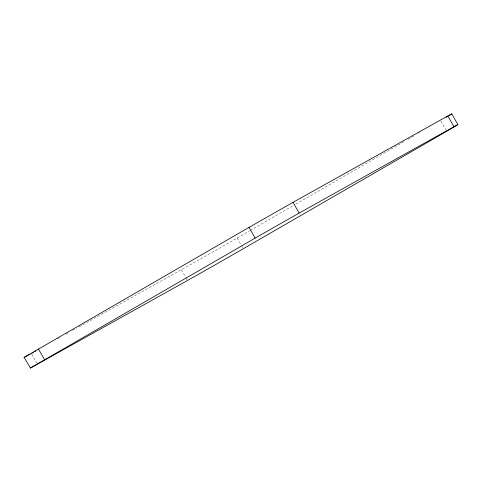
<?xml version="1.0" encoding="UTF-8"?>
<svg xmlns="http://www.w3.org/2000/svg" width="482" height="482" viewBox="0 0 482 482"><rect width="100%" height="100%" fill="white"/><g stroke="black" fill="none" stroke-linecap="round" stroke-linejoin="round"><path stroke-width="0.36" stroke-dasharray="2.41 1.81" d="M79.144 326.796L181.383 269.739A45.85 0.319 -29.7 0 0 237.15 238.012L249.543 230.854M250.194 230.48L293.237 205.627M295.846 204.127L405.404 140.871M408.013 139.364L413.887 135.978M418.448 133.345L419.756 132.592M57.515 338.864L60.142 337.4M66.04 334.11L68.661 332.646M72.589 330.453L76.524 328.26M440.982 121.175L446.025 130.013M237.15 238.012L241.108 244.952M241.47 245.585L242.91 248.11M181.383 269.739L185.709 277.319M186.064 277.945L187.149 279.843M31.661 354.125L36.704 362.964"/><path stroke-width="0.72" d="M447.856 115.945L453.978 126.676A57.485 0.404 -29.7 0 1 446.742 131.273L243.271 248.742A45.85 0.319 -29.7 0 1 187.504 280.47L30.48 368.025L24.1 357.397L249.031 227.383A81.53 0.566 -29.7 0 1 293.038 202.344L447.856 115.945A57.485 0.404 -29.7 0 1 449.26 115.469M30.221 368.127L255.153 238.114A81.53 0.566 -29.7 0 1 299.159 213.074L453.978 126.676M31.957 353.131L33.27 352.396M34.577 351.667L35.891 350.932M28.733 354.927L30.017 354.21M28.221 355.204L24.1 357.397M451.779 113.873L457.9 124.603M293.038 202.344L299.159 213.074M249.031 227.383L255.153 238.114M38.433 348.962L44.555 359.692M447.182 116.704A57.485 0.404 -29.7 0 1 446.187 117.295"/></g></svg>
